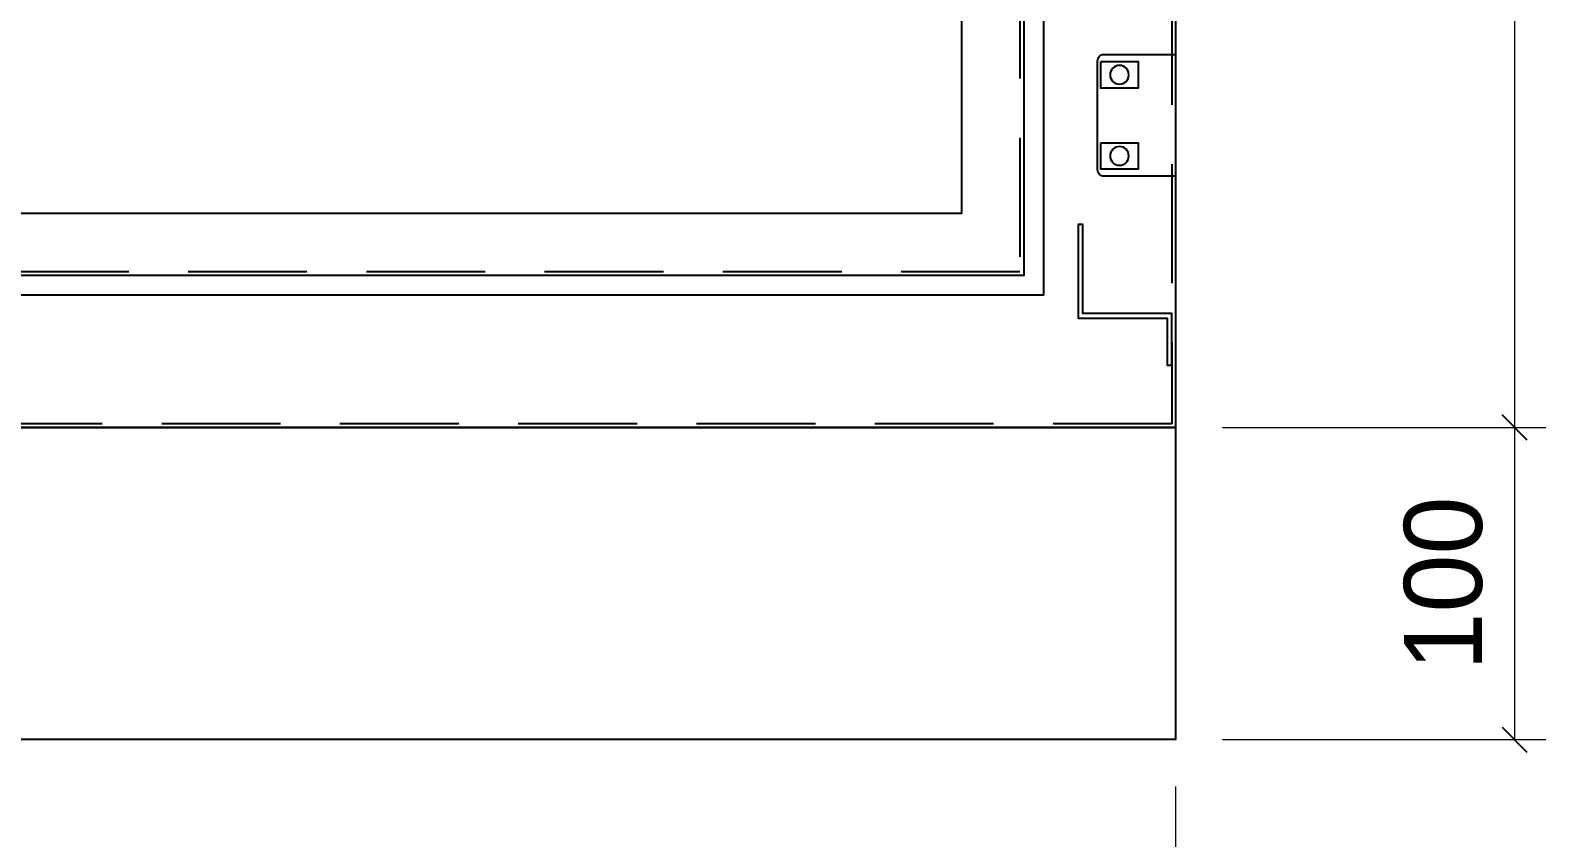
# Model space of a CAD drawing. Header units: millimetres. Extents: x 0 to 3881, y 0 to 2744.
# Drawn here: x 1941.7 to 2427.5, y 956.5 to 1215.2 of the extents above; entities that cross this region are included whole.
import ezdxf

# ---------------------------------------------------------------- set-up
doc = ezdxf.new("R2010")
doc.units = ezdxf.units.MM
doc.linetypes.add('HIDDENX2', pattern=[19.05, 12.7, -6.35])
doc.layers.add('DIM', color=253, linetype='Continuous')
doc.dimstyles.new('Dim-25', dxfattribs={"dimtxt": 25, "dimasz": 8, "dimexe": 10, "dimexo": 15, "dimgap": 10, "dimtad": 1, "dimdec": 0, "dimtxsty": 'Standard', "dimblk": 'OBLIQUE', "dimcen": 10, "dimclrd": 5, "dimclre": 5, "dimclrt": 3, "dimazin": 3, "dimtfac": 1, "dimtdec": 0, "dimtmove": 0, "dimatfit": 3, "dimldrblk": 'OBLIQUE', "dimlwd": 9, "dimlwe": 9})

# ---------------------------------------------------------------- blocks, each defined once
blk = doc.blocks.new('HL044-1')
at = {"color": 1}
blk.add_lwpolyline([(2, 0), (25, 0), (25, 39), (2, 39, 0.414214), (0, 37), (0, 2, 0.414214)], format="xyb", close=True, dxfattribs=at)
for centre in [(7, 32.5), (7, 6.5)]:
    blk.add_circle(centre, 3, dxfattribs=at)
blk = doc.blocks.new('*D1')
at = {"color": 0, "linetype": 'ByBlock', "lineweight": -2}
for p, q in [((2421.5, 2483.98), (2413.5, 2491.98)), ((2413.5, 1091.98), (2421.5, 1083.98))]:
    blk.add_line(p, q, dxfattribs=at)
at = {"layer": 'Defpoints', "color": 0, "ltscale": 3, "transparency": 16777216}
for p in [(2308.84, 2487.98), (2308.84, 1087.98), (2417.5, 1087.98)]:
    blk.add_point(p, dxfattribs=at)
at = {"layer": 'DIM', "color": 5, "lineweight": 9, "ltscale": 3, "transparency": 16777216}
for p, q in [((2323.84, 2487.98), (2427.5, 2487.98)), ((2417.5, 2487.98), (2417.5, 1087.98)), ((2323.84, 1087.98), (2427.5, 1087.98))]:
    blk.add_line(p, q, dxfattribs=at)
at = {"layer": 'DIM', "color": 3, "ltscale": 3, "transparency": 16777216, "insert": (2394.73, 1787.98), "char_height": 25, "attachment_point": 5, "rotation": 90}
blk.add_mtext('1400', dxfattribs=at)
blk = doc.blocks.new('_Oblique')
at = {"color": 0, "linetype": 'ByBlock', "lineweight": -2}
blk.add_line((-0.5, -0.5), (0.5, 0.5), dxfattribs=at)
blk = doc.blocks.new('*D2')
at = {"color": 0, "linetype": 'ByBlock', "lineweight": -2}
for p, q in [((2421.5, 1083.98), (2413.5, 1091.98)), ((2413.5, 991.98), (2421.5, 983.98))]:
    blk.add_line(p, q, dxfattribs=at)
at = {"layer": 'Defpoints', "color": 0, "ltscale": 3, "transparency": 16777216}
for p in [(2308.84, 1087.98), (2308.84, 987.98), (2417.5, 987.98)]:
    blk.add_point(p, dxfattribs=at)
at = {"layer": 'DIM', "color": 5, "lineweight": 9, "ltscale": 3, "transparency": 16777216}
for p, q in [((2323.84, 1087.98), (2427.5, 1087.98)), ((2417.5, 1087.98), (2417.5, 987.98)), ((2323.84, 987.98), (2427.5, 987.98))]:
    blk.add_line(p, q, dxfattribs=at)
at = {"layer": 'DIM', "color": 3, "ltscale": 3, "transparency": 16777216, "insert": (2394.73, 1037.98), "char_height": 25, "attachment_point": 5, "rotation": 90}
blk.add_mtext('100', dxfattribs=at)
blk = doc.blocks.new('*D3')
at = {"color": 0, "linetype": 'ByBlock', "lineweight": -2}
for p, q in [((1462.84, 898.18), (1454.84, 890.18)), ((2304.84, 890.18), (2312.84, 898.18))]:
    blk.add_line(p, q, dxfattribs=at)
at = {"layer": 'Defpoints', "color": 0, "ltscale": 3, "transparency": 16777216}
for p in [(1458.84, 987.98), (2308.84, 987.98), (2308.84, 894.18)]:
    blk.add_point(p, dxfattribs=at)
at = {"layer": 'DIM', "color": 5, "lineweight": 9, "ltscale": 3, "transparency": 16777216}
for p, q in [((1458.84, 972.98), (1458.84, 884.18)), ((2308.84, 972.98), (2308.84, 884.18)), ((1458.84, 894.18), (2308.84, 894.18))]:
    blk.add_line(p, q, dxfattribs=at)
at = {"layer": 'DIM', "color": 3, "ltscale": 3, "transparency": 16777216, "insert": (1883.84, 916.94), "char_height": 25, "attachment_point": 5}
blk.add_mtext('850', dxfattribs=at)

msp = doc.modelspace()

# ---------------------------------------------------------------- linework, layer by layer
at = {"ltscale": 3}
for points in [[(1458.84, 2487.98), (2308.84, 2487.98), (2308.84, 1087.98), (1458.84, 1087.98)], [(1501.24, 2445.58), (2266.44, 2445.58), (2266.44, 1130.38), (1501.24, 1130.38)], [(1527.44, 2419.38), (2240.24, 2419.38), (2240.24, 1156.58), (1527.44, 1156.58)], [(1458.84, 1087.98), (2308.84, 1087.98), (2308.84, 987.98), (1458.84, 987.98)]]:
    msp.add_lwpolyline(points, close=True, dxfattribs=at)
at = {"linetype": 'HIDDENX2', "ltscale": 3}
msp.add_lwpolyline([(1460.04, 2486.78), (2307.64, 2486.78), (2307.64, 1089.18), (1460.04, 1089.18)], close=True, dxfattribs=at)
at = {"color": 6, "ltscale": 3}
msp.add_lwpolyline([(1507.54, 2439.28), (2260.14, 2439.28), (2260.14, 1136.68), (1507.54, 1136.68)], close=True, dxfattribs=at)
at = {"color": 6, "linetype": 'HIDDENX2', "ltscale": 3}
msp.add_lwpolyline([(1508.74, 2438.08), (2258.94, 2438.08), (2258.94, 1137.88), (1508.74, 1137.88)], close=True, dxfattribs=at)
at = {"color": 2}
for points in [[(2284.84, 1205.23), (2296.84, 1205.23), (2296.84, 1196.73), (2284.84, 1196.73)], [(2284.84, 1179.23), (2296.84, 1179.23), (2296.84, 1170.73), (2284.84, 1170.73)]]:
    msp.add_lwpolyline(points, close=True, dxfattribs=at)
at = {"color": 7, "ltscale": 3}
msp.add_lwpolyline([(2307.64, 1107.98), (2307.64, 1124.48), (2279.14, 1124.48), (2279.14, 1152.98), (2277.64, 1152.98), (2277.64, 1122.98), (2306.14, 1122.98), (2306.14, 1107.98)], close=True, dxfattribs=at)

# ---------------------------------------------------------------- block references
at = {"color": 7, "xscale": -1, "rotation": 180}
msp.add_blockref('HL044-1', (2283.84, 1207.48), dxfattribs=at)

# ---------------------------------------------------------------- dimensions: what is measured, and where the dimension line sits
at = {"layer": 'DIM', "ltscale": 3}
for base, p1, p2, picture, middle in [((2417.5, 1087.98), (2308.84, 2487.98), (2308.84, 1087.98), '*D1', (2394.73, 1787.98)), ((2417.5, 987.98), (2308.84, 1087.98), (2308.84, 987.98), '*D2', (2394.73, 1037.98))]:
    dim = msp.add_linear_dim(base=base, p1=p1, p2=p2, angle=90, dimstyle='Dim-25', dxfattribs=at)
    dim.commit()
    dim.dimension.update_dxf_attribs({"geometry": picture, "text_midpoint": middle})
dim = msp.add_linear_dim(base=(2308.84, 894.18), p1=(1458.84, 987.98), p2=(2308.84, 987.98), dimstyle='Dim-25', dxfattribs=at)
dim.commit()
dim.dimension.update_dxf_attribs({"geometry": '*D3', "text_midpoint": (1883.84, 916.94)})

doc.saveas('drawing.dxf')
